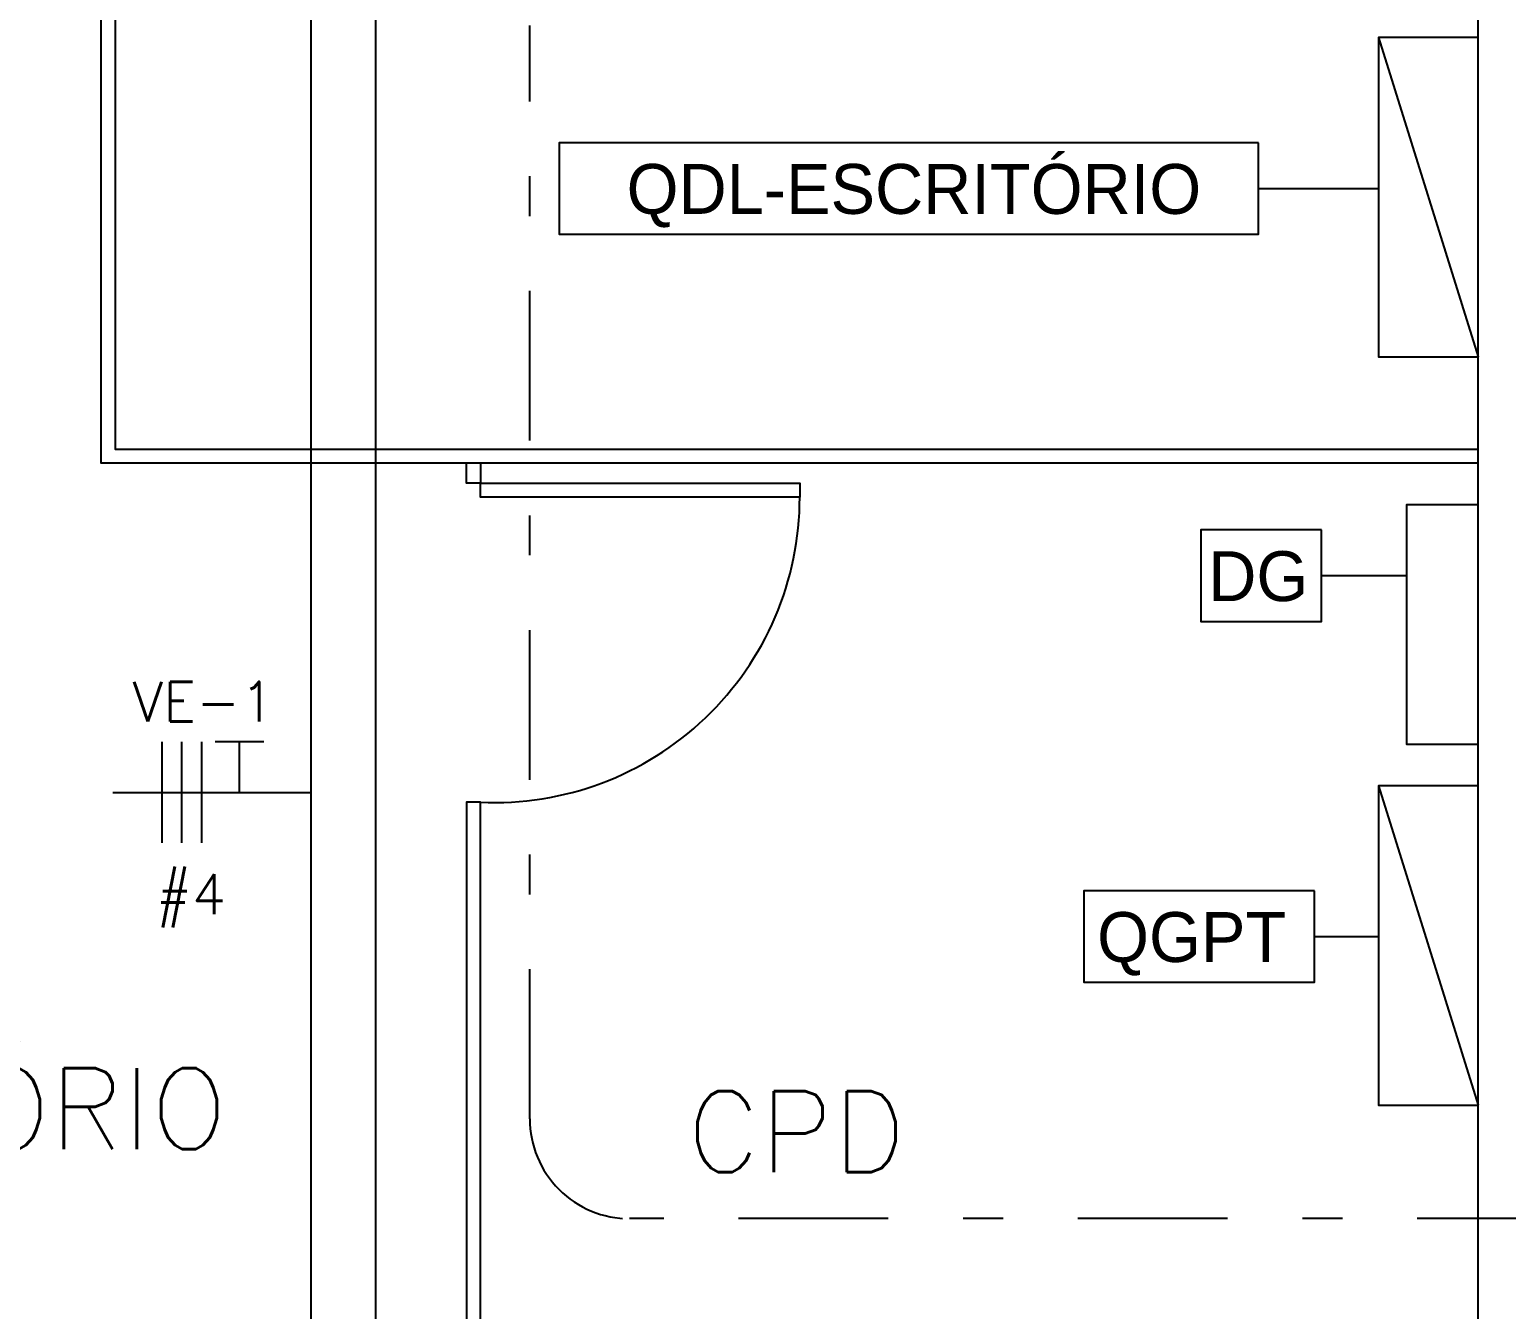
# Model space of a CAD drawing. Header units: metres. Extents: x -367 to 374, y -238 to 224.
# Drawn here: x 349.21 to 352.911, y 178.579 to 181.787 of the extents above; entities that cross this region are included whole.
import ezdxf
from ezdxf.enums import TextEntityAlignment as Align

# ---------------------------------------------------------------- set-up
doc = ezdxf.new("R2010")
doc.units = ezdxf.units.M
doc.linetypes.add('DASHDOT2', pattern=[0.5, 0.25, -0.125, 0, -0.125])
for name, color, linetype in [('EL-FIO', 3, 'Continuous'), ('ELE-ALIMENTADORES', 160, 'Continuous'), ('LA_BAU_BASES GERAIS_R00$0$BASE', 253, 'Continuous'), ('LA_BAU_BASES GERAIS_R00$0$QUADROS', 7, 'Continuous')]:
    doc.layers.add(name, color=color, linetype=linetype)
doc.styles.add('LA_BAU_BASES GERAIS_R00$0$R60-125-RS', font='romans.shx', dxfattribs={"height": 0.19})
doc.styles.add('LA_BAU_BASES GERAIS_R00$0$R80-100-RS', font='romans.shx', dxfattribs={"height": 0.203})
doc.styles.add('LA_BAU_BASES GERAIS_R00$0$Standard', font='txt')
doc.styles.get("Standard").update_dxf_attribs({"font": 'romans.shx'})

# ---------------------------------------------------------------- blocks, each defined once
blk = doc.blocks.new('LA_BAU_BASES GERAIS_R00$0$LA_BAU_ALVENARIA SUPERIOR_R01')
at = {"layer": 'LA_BAU_BASES GERAIS_R00$0$BASE', "linetype": 'Continuous'}
for points in [[(252.84, 177.2), (252.84, 189.035), (252.74, 189.035), (252.74, 189.185), (252.99, 189.185), (252.99, 179.8), (253.4011, 179.8), (253.4011, 179.65), (252.99, 179.65), (252.99, 177.2)], [(251.14, 180.615), (250.34, 180.615), (250.34, 180.65), (251.14, 180.65)]]:
    blk.add_lwpolyline(points, close=True, dxfattribs=at)
at = {"layer": 'LA_BAU_BASES GERAIS_R00$0$BASE', "linetype": 'Continuous', "ltscale": 0.5}
for points in [[(252.84, 180.7), (249.39, 180.7), (249.39, 183.085), (249.425, 183.085), (249.425, 180.735), (252.84, 180.735)], [(250.34, 180.7), (250.34, 180.65), (250.305, 180.65), (250.305, 180.7)]]:
    blk.add_lwpolyline(points, dxfattribs=at)
at = {"layer": 'LA_BAU_BASES GERAIS_R00$0$BASE', "linetype": 'Continuous'}
blk.add_lwpolyline([(250.34, 177.2), (250.34, 179.85), (250.305, 179.85), (250.305, 177.2)], dxfattribs=at)
blk.add_arc((250.3742, 180.615), 0.7658, 267.4377, 0, dxfattribs=at)
blk = doc.blocks.new('LA_BAU_BASES GERAIS_R00')
at = {"layer": 'LA_BAU_BASES GERAIS_R00$0$QUADROS', "color": 7}
for p, q in [((352.59, 181.7664), (352.84, 180.9662)), ((352.289, 181.3885), (352.59, 181.3885)), ((352.4473, 180.418), (352.6604, 180.418)), ((352.59, 179.8914), (352.84, 179.0913)), ((352.4295, 179.5136), (352.59, 179.5136))]:
    blk.add_line(p, q, dxfattribs=at)
for points in [[(352.84, 181.7664), (352.59, 181.7664), (352.59, 180.9662), (352.84, 180.9662)], [(352.84, 181.7664), (352.59, 181.7664), (352.59, 180.9662), (352.84, 180.9662)], [(352.289, 181.503), (350.5376, 181.503), (350.5376, 181.274), (352.289, 181.274)], [(352.84, 180.5959), (352.6604, 180.5959), (352.6604, 179.9957), (352.84, 179.9957)], [(352.84, 180.5959), (352.6604, 180.5959), (352.6604, 179.9957), (352.84, 179.9957)], [(352.4473, 180.5325), (352.1449, 180.5325), (352.1449, 180.3035), (352.4473, 180.3035)], [(352.84, 179.8914), (352.59, 179.8914), (352.59, 179.0913), (352.84, 179.0913)], [(352.84, 179.8914), (352.59, 179.8914), (352.59, 179.0913), (352.84, 179.0913)], [(352.4295, 179.628), (351.8517, 179.628), (351.8517, 179.3991), (352.4295, 179.3991)]]:
    blk.add_lwpolyline(points, close=True, dxfattribs=at)
for points in [[(352.59, 181.7664), (352.84, 181.7664), (352.84, 180.9662), (352.59, 181.7664)], [(352.59, 179.8914), (352.84, 179.8914), (352.84, 179.0913), (352.59, 179.8914)]]:
    blk.add_solid(points, dxfattribs=at)
at = {"layer": 'LA_BAU_BASES GERAIS_R00$0$BASE'}
blk.add_blockref('LA_BAU_BASES GERAIS_R00$0$LA_BAU_ALVENARIA SUPERIOR_R01', (100, 0), dxfattribs=at)
at = {"layer": 'LA_BAU_BASES GERAIS_R00$0$BASE', "char_height": 0.203, "width": 3.723516, "attachment_point": 1, "style": 'LA_BAU_BASES GERAIS_R00$0$R80-100-RS'}
for s, insert in [('ESCRITÓRIO', (348.157, 179.1837)), ('CPD', (350.8575, 179.1261))]:
    blk.add_mtext(s, dxfattribs=dict(at, insert=insert))
at = {"layer": 'LA_BAU_BASES GERAIS_R00$0$BASE', "style": 'LA_BAU_BASES GERAIS_R00$0$R60-125-RS'}
for p in [(242.7816, 218.9192), (358.6366, 192.9642)]:
    blk.add_attdef('S', text='', height=0.19, rotation=90, dxfattribs=at).set_placement(p, align=Align.MIDDLE_CENTER)
at = {"layer": 'LA_BAU_BASES GERAIS_R00$0$BASE', "style": 'LA_BAU_BASES GERAIS_R00$0$R80-100-RS'}
blk.add_attdef('ACESSO', text='', height=0.203, dxfattribs=at).set_placement((365.9223, 191.9868), align=Align.TOP_CENTER)
at = {"layer": 'LA_BAU_BASES GERAIS_R00$0$BASE', "style": 'LA_BAU_BASES GERAIS_R00$0$R60-125-RS'}
blk.add_attdef('S', text='', height=0.19, dxfattribs=at).set_placement((266.1142, 180.9134), align=Align.MIDDLE_CENTER)
at = {"layer": 'LA_BAU_BASES GERAIS_R00$0$QUADROS', "color": 20, "style": 'LA_BAU_BASES GERAIS_R00$0$Standard'}
for s, p in [('QDL-ESCRITÓRIO', (351.426, 181.3247)), ('DG', (352.2887, 180.3542)), ('QGPT', (352.1218, 179.4498))]:
    blk.add_text(s, height=0.125, dxfattribs=at).set_placement(p, align=Align.CENTER)

msp = doc.modelspace()

# ---------------------------------------------------------------- linework, layer by layer
at = {"layer": 'EL-FIO', "color": 160}
for p, q in [((349.915, 193.4153), (349.915, 177.45)), ((350.0775, 188.6157), (350.0775, 177.45))]:
    msp.add_line(p, q, dxfattribs=at)
at = {"layer": 'ELE-ALIMENTADORES', "color": 20}
for p, q in [((349.5423, 179.7482), (349.5423, 180.0015)), ((349.5922, 179.7482), (349.5922, 180.0015)), ((349.6422, 179.7482), (349.6422, 180.0015))]:
    msp.add_line(p, q, dxfattribs=at)
at = {"layer": 'ELE-ALIMENTADORES', "color": 20, "linetype": 'Continuous'}
for p, q in [((349.7975, 180.0015), (349.6755, 180.0015)), ((349.7365, 179.8748), (349.7365, 180.0015))]:
    msp.add_line(p, q, dxfattribs=at)
at = {"layer": 'ELE-ALIMENTADORES', "color": 2}
msp.add_line((349.419, 179.8748), (349.915, 179.8748), dxfattribs=at)
at = {"layer": 'ELE-ALIMENTADORES', "color": 3, "linetype": 'DASHDOT2', "ltscale": 1.5}
msp.add_lwpolyline([(350.7137, 182.0466), (353.0619, 182.0466, -0.414214), (353.3119, 181.7966), (353.3119, 179.0565, -0.414214), (353.0619, 178.8065), (350.7137, 178.8065, -0.414214), (350.4637, 179.0565), (350.4637, 181.7966, -0.414214)], format="xyb", close=True, dxfattribs=at)

# ---------------------------------------------------------------- block references
at = {"layer": 'ELE-ALIMENTADORES', "color": 2}
msp.add_blockref('LA_BAU_BASES GERAIS_R00', (0, 0), dxfattribs=at)

# ---------------------------------------------------------------- texts
at = {"layer": 'ELE-ALIMENTADORES', "color": 20}
for s, p in [('VE-1', (349.4685, 180.0522)), ('#4', (349.5269, 179.5699))]:
    msp.add_text(s, height=0.1, dxfattribs=at).set_placement(p)

doc.saveas('drawing.dxf')
